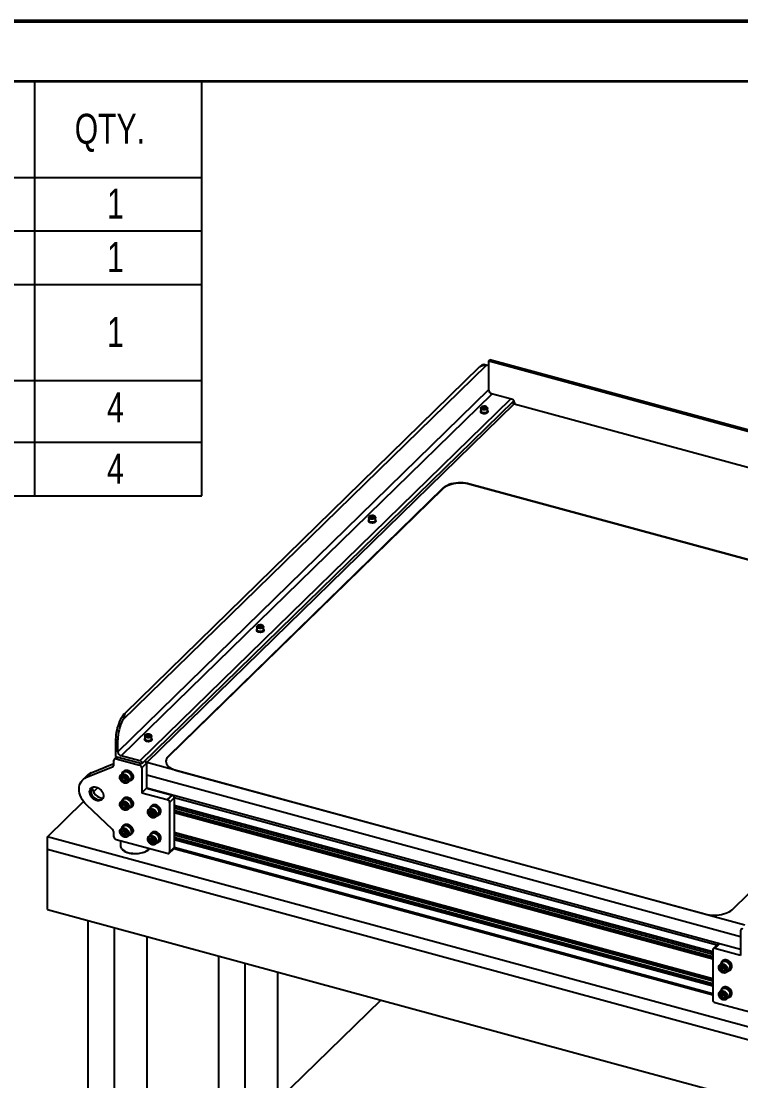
# Model space of a CAD drawing. Header units: millimetres. Extents: x 0 to 279, y 0 to 216.
# Drawn here: x 114.6 to 190.8, y 103.7 to 215.9 of the extents above; entities that cross this region are included whole.
import ezdxf

# ---------------------------------------------------------------- set-up
doc = ezdxf.new("R2010")
doc.units = ezdxf.units.MM
doc.layers.add('PAGE_BORDER', color=7, linetype='Continuous')
doc.styles.add('SLDTEXTSTYLE0', font='TXT', dxfattribs={"width": 0.75})

# ---------------------------------------------------------------- blocks, each defined once
blk = doc.blocks.new('SW_TABLEANNOTATION_0')
at = {"layer": 'PAGE_BORDER', "color": 0}
for p, q in [((0, 0), (0, -43.89)), ((127.42, 0), (0, 0)), ((18.68, 0), (18.68, -10.19)), ((66.68, 0), (66.68, -10.19)), ((109.71, 0), (109.71, -10.19)), ((127.42, -43.89), (127.42, 0)), ((0, -10.19), (127.42, -10.19)), ((18.68, -10.19), (18.68, -43.89)), ((66.68, -10.19), (66.68, -43.89)), ((109.71, -10.19), (109.71, -43.89)), ((0, -15.85), (127.42, -15.85)), ((0, -21.52), (127.42, -21.52)), ((0, -31.7), (127.42, -31.7)), ((0, -38.23), (127.42, -38.23)), ((0, -43.89), (127.42, -43.89))]:
    blk.add_line(p, q, dxfattribs=at)
at = {"layer": 'PAGE_BORDER', "color": 0, "attachment_point": 1, "style": 'SLDTEXTSTYLE0'}
for s, insert, char_height in [('ITEM', (4.88, -1.4), 3.175), ('PART NUMBER', (28.55, -3.45), 3.175), ('DESCRIPTION', (74.91, -3.45), 3.175), ('QTY.', (113.98, -3.45), 3.175), ('NO.', (5.35, -5.63), 3.175), ('Workbench', (19.18, -11.38), 3.175), ('1', (8.17, -11.38), 3.17), ('Wood', (81.95, -11.44), 3.175), ('1', (117.4, -11.38), 3.17), ('2', (8.17, -17.04), 3.17), ('LienCNC_Base', (19.18, -17.04), 3.175), ('CNC Base Frame', (70.69, -17.1), 3.175), ('1', (117.4, -17.04), 3.17), ('Electrical CNC', (73.28, -22.91), 3.175), ('3', (8.17, -24.97), 3.17), ('CNC Control Panel', (19.18, -24.97), 3.175), ('1', (117.4, -24.97), 3.17), ('Controls', (79.82, -27.15), 3.175), ('4', (8.17, -32.93), 3.17), ('92351A544', (19.18, -32.93), 3.175), ('1/4" x 1-1/4"L Lag', (70.87, -32.99), 3.175), ('4', (117.4, -32.93), 3.17), ('5', (8.17, -39.42), 3.17), ('92141A029', (19.18, -39.42), 3.175), ('1/4" Flat Washer', (71.88, -39.48), 3.175), ('4', (117.4, -39.42), 3.17)]:
    blk.add_mtext(s, dxfattribs=dict(at, insert=insert, char_height=char_height))

msp = doc.modelspace()

# ---------------------------------------------------------------- linework, layer by layer
at = {"color": 7, "linetype": 'Continuous', "lineweight": 50}
msp.add_line((0, 215.9), (279.4, 215.9), dxfattribs=at)
at = {"color": 7, "linetype": 'Continuous', "lineweight": 25}
for p, q in [((125.32, 141.91), (163.82, 179.48)), ((163.89, 179.46), (163.66, 179.53)), ((164.08, 179.95), (164.2, 180.07)), ((164.08, 179.95), (198.42, 170.62)), ((164.08, 176.84), (164.08, 179.95)), ((164.2, 180.07), (198.54, 170.74)), ((125.57, 142.66), (163.1, 179.3)), ((125.57, 142.66), (163.1, 179.3)), ((163.1, 179.3), (163.1, 179.3)), ((166.49, 175.89), (164.37, 176.47)), ((127.39, 137.31), (166.73, 175.71)), ((127.87, 137.43), (166.77, 175.39)), ((163.34, 175.07), (163.31, 175.05)), ((163.44, 174.9), (163.44, 175.03)), ((163.63, 174.87), (163.63, 175.07)), ((163.87, 175.05), (163.84, 175.07)), ((166.77, 175.39), (229.93, 158.22)), ((166.79, 175.53), (166.79, 175.38)), ((163.22, 174.61), (163.22, 174.53)), ((163.24, 174.94), (163.24, 174.64)), ((163.31, 174.53), (163.34, 174.51)), ((163.84, 174.51), (163.87, 174.53)), ((163.94, 174.64), (163.94, 174.94)), ((163.97, 174.53), (163.97, 174.61)), ((159.22, 166.45), (130.14, 138.07)), ((159.22, 166.41), (130.14, 138.03)), ((159.22, 166.41), (159.22, 166.45)), ((218.02, 151.7), (162.07, 166.9)), ((162.07, 166.87), (162.07, 166.9)), ((218.02, 151.66), (162.07, 166.87)), ((151.36, 163.04), (151.36, 162.96)), ((151.38, 163.37), (151.38, 163.07)), ((151.48, 163.5), (151.45, 163.48)), ((151.45, 162.96), (151.48, 162.94)), ((151.59, 163.33), (151.59, 163.46)), ((151.77, 163.3), (151.77, 163.5)), ((152.02, 163.48), (151.99, 163.5)), ((151.99, 162.94), (152.02, 162.96)), ((152.09, 163.07), (152.09, 163.37)), ((152.11, 162.96), (152.11, 163.04)), ((139.51, 151.47), (139.51, 151.39)), ((139.53, 151.8), (139.53, 151.5)), ((139.63, 151.93), (139.6, 151.91)), ((139.74, 151.76), (139.74, 151.89)), ((139.92, 151.73), (139.92, 151.93)), ((140.17, 151.91), (140.14, 151.93)), ((140.24, 151.5), (140.24, 151.8)), ((140.26, 151.39), (140.26, 151.47)), ((139.6, 151.39), (139.63, 151.37)), ((140.14, 151.37), (140.17, 151.39)), ((189.82, 121.84), (218.9, 150.23)), ((125.57, 142.66), (125.57, 142.66)), ((127.67, 140.23), (127.67, 139.93)), ((127.77, 140.36), (127.74, 140.34)), ((127.88, 140.19), (127.88, 140.32)), ((128.06, 140.16), (128.06, 140.36)), ((128.31, 140.34), (128.28, 140.36)), ((128.38, 139.93), (128.38, 140.23)), ((124.58, 139.88), (124.58, 138.07)), ((124.58, 139.88), (124.81, 139.82)), ((124.81, 138.57), (124.81, 139.82)), ((127.65, 139.9), (127.65, 139.82)), ((127.74, 139.82), (127.77, 139.8)), ((128.28, 139.8), (128.31, 139.82)), ((128.4, 139.82), (128.4, 139.9)), ((124.7, 138.04), (124.45, 137.79)), ((124.58, 138.07), (127.39, 137.31)), ((127.15, 137.6), (125.16, 138.14)), ((130.14, 138.03), (130.14, 138.07)), ((121.49, 135.86), (124.24, 136.98)), ((121.99, 136.34), (123.53, 136.97)), ((124.4, 137.28), (123.45, 136.89)), ((123.53, 136.97), (123.45, 136.89)), ((123.53, 136.97), (123.53, 136.92)), ((124.4, 137.23), (124.4, 137.66)), ((124.63, 137.83), (127.1, 137.15)), ((127.34, 136.86), (127.84, 137.34)), ((127.34, 136.86), (127.34, 134.23)), ((127.39, 137.31), (127.39, 137.31)), ((127.84, 137.35), (127.84, 136.55)), ((127.84, 137.34), (127.84, 134.71)), ((127.87, 136.07), (127.87, 137.43)), ((191.18, 120.22), (127.87, 137.43)), ((121.59, 136.08), (121.09, 135.6)), ((121.49, 135.86), (121.99, 136.34)), ((125.4, 136.36), (125.14, 136.1)), ((125.42, 135.85), (125.25, 135.68)), ((125.43, 136.51), (125.36, 136.44)), ((125.44, 135.93), (125.42, 135.85)), ((125.42, 135.85), (125.61, 135.63)), ((127.84, 136.51), (127.87, 136.54)), ((127.87, 136.21), (127.84, 136.18)), ((127.84, 135.74), (127.84, 134.71)), ((190.73, 118.98), (127.87, 136.07)), ((127.87, 134.7), (127.87, 136.07)), ((131.02, 136.59), (186.96, 121.39)), ((122.23, 134.31), (122.7, 134.77)), ((125.61, 135.63), (125.44, 135.46)), ((125.61, 135.63), (125.73, 135.64)), ((125.89, 135.33), (126.15, 135.58)), ((126.24, 135.55), (126.31, 135.61)), ((127.34, 134.23), (127.84, 134.71)), ((127.84, 134.71), (130.55, 133.98)), ((190.73, 117.62), (127.87, 134.7)), ((125.4, 133.5), (125.14, 133.24)), ((125.43, 133.65), (125.36, 133.58)), ((127.34, 134.23), (130.05, 133.5)), ((130.55, 133.98), (130.05, 133.5)), ((130.29, 133.2), (130.79, 133.68)), ((130.79, 133.68), (130.79, 128.43)), ((117.38, 129.57), (121.18, 133.28)), ((124.24, 130.32), (121.49, 132.93)), ((125.42, 132.99), (125.25, 132.82)), ((125.44, 133.07), (125.42, 132.99)), ((125.42, 132.99), (125.61, 132.78)), ((125.61, 132.78), (125.44, 132.6)), ((125.61, 132.78), (125.73, 132.78)), ((125.89, 132.47), (126.15, 132.72)), ((126.24, 132.69), (126.31, 132.76)), ((128.34, 132.7), (128.08, 132.44)), ((128.38, 132.85), (128.31, 132.78)), ((130.29, 133.2), (130.29, 127.95)), ((130.79, 132.83), (187.78, 117.34)), ((128.44, 132.07), (128.26, 131.9)), ((128.37, 132.29), (128.44, 132.07)), ((128.44, 132.07), (128.69, 131.95)), ((128.69, 131.95), (128.51, 131.77)), ((128.84, 131.67), (129.1, 131.92)), ((129.18, 131.89), (129.25, 131.96)), ((187.78, 116.86), (130.79, 132.35)), ((125.4, 130.64), (125.14, 130.39)), ((125.42, 130.15), (125.24, 129.98)), ((125.43, 130.79), (125.36, 130.73)), ((125.44, 130.21), (125.42, 130.15)), ((125.42, 130.15), (125.6, 129.93)), ((207.23, 105.15), (117.38, 129.57)), ((117.38, 128.21), (117.38, 129.57)), ((124.4, 129.55), (124.4, 129.98)), ((130.05, 127.78), (124.63, 129.25)), ((125.09, 129.13), (125.09, 128.61)), ((125.6, 129.93), (125.42, 129.75)), ((125.6, 129.93), (125.73, 129.92)), ((125.89, 129.61), (126.15, 129.87)), ((126.24, 129.83), (126.31, 129.9)), ((128.34, 129.84), (128.08, 129.59)), ((128.44, 129.21), (128.26, 129.04)), ((128.38, 129.99), (128.31, 129.92)), ((128.37, 129.43), (128.44, 129.21)), ((128.44, 129.21), (128.69, 129.09)), ((128.69, 129.09), (128.51, 128.92)), ((128.84, 128.81), (129.1, 129.07)), ((129.18, 129.03), (129.25, 129.1)), ((130.79, 129.97), (187.78, 114.48)), ((187.78, 114), (130.79, 129.49)), ((207.23, 103.79), (117.38, 128.21)), ((117.38, 121.86), (117.38, 128.21)), ((128.13, 128.29), (128.14, 128.3)), ((130.24, 127.82), (130.74, 128.3)), ((130.79, 128.43), (130.29, 127.95)), ((130.75, 128.32), (187.78, 112.82)), ((117.38, 121.86), (207.23, 97.44)), ((121.67, 70.84), (121.67, 120.7)), ((124.47, 70.07), (124.47, 119.93)), ((127.93, 79.8), (127.93, 118.99)), ((190.73, 119.63), (190.73, 117.01)), ((188.32, 118.19), (187.83, 117.7)), ((188.51, 118.22), (188.02, 117.74)), ((190.73, 117.62), (188.51, 118.22)), ((135.5, 87.18), (135.5, 116.94)), ((187.78, 117.58), (187.78, 112.33)), ((190.73, 117.01), (188.02, 117.74)), ((138.3, 89.92), (138.3, 116.17)), ((188.78, 116.27), (188.52, 116.02)), ((188.87, 115.64), (188.7, 115.47)), ((188.82, 116.43), (188.75, 116.36)), ((188.81, 115.86), (188.87, 115.64)), ((188.87, 115.64), (189.12, 115.52)), ((141.76, 93.3), (141.76, 115.23)), ((189.12, 115.52), (188.95, 115.35)), ((189.28, 115.24), (189.54, 115.5)), ((189.62, 115.46), (189.69, 115.53)), ((188.78, 113.42), (188.52, 113.16)), ((188.82, 113.57), (188.75, 113.5)), ((141.76, 101.66), (152.64, 112.28)), ((188.87, 112.79), (188.7, 112.61)), ((188.81, 113), (188.87, 112.79)), ((188.87, 112.79), (189.12, 112.66)), ((189.12, 112.66), (188.95, 112.49)), ((189.28, 112.39), (189.54, 112.64)), ((189.62, 112.61), (189.69, 112.67)), ((188.02, 112.03), (193.44, 110.56))]:
    msp.add_line(p, q, dxfattribs=at)
at = {"color": 8, "linetype": 'Continuous', "lineweight": 25}
for p, q in [((124.81, 138.57), (164.08, 176.9)), ((125.16, 138.14), (164.43, 176.46)), ((127.15, 137.6), (166.41, 175.92)), ((127.39, 137.31), (166.73, 175.71)), ((124.63, 137.83), (124.82, 138)), ((124.37, 137.11), (124.24, 136.98)), ((127.29, 137.33), (127.1, 137.15)), ((127.87, 137.38), (127.84, 137.35)), ((127.87, 136.58), (127.84, 136.55)), ((127.87, 136.14), (127.84, 136.11)), ((127.87, 136.03), (127.84, 136)), ((127.87, 135.78), (127.84, 135.74)), ((188.21, 118.08), (130.79, 133.69)), ((187.78, 117.4), (130.79, 132.89)), ((187.78, 117.11), (130.79, 132.6)), ((187.78, 116.84), (130.79, 132.33)), ((187.78, 116.78), (130.79, 132.27)), ((187.78, 116.59), (130.79, 132.08)), ((187.78, 114.54), (130.79, 130.03)), ((187.78, 114.26), (130.79, 129.75)), ((187.78, 113.98), (130.79, 129.47)), ((187.78, 113.92), (130.79, 129.41)), ((187.78, 113.74), (130.79, 129.23)), ((128.08, 128.23), (128.08, 128.32)), ((128.08, 128.23), (128.13, 128.29)), ((187.78, 112.94), (130.79, 128.43))]:
    msp.add_line(p, q, dxfattribs=at)
at = {"color": 7, "linetype": 'Continuous', "lineweight": 25, "flags": 128}
for points in [[(163.66, 179.53), (163.56, 179.54), (163.45, 179.52), (163.34, 179.48), (163.22, 179.4), (163.1, 179.3)], [(163.87, 175.05), (163.92, 175.01), (163.94, 174.96), (163.94, 174.9), (163.9, 174.85), (163.84, 174.81), (163.75, 174.78), (163.65, 174.76), (163.55, 174.76), (163.45, 174.77), (163.36, 174.8), (163.29, 174.84), (163.25, 174.89), (163.24, 174.95), (163.26, 175), (163.31, 175.05), (163.31, 175.05)], [(163.49, 175.12), (163.4, 175.1), (163.33, 175.06), (163.29, 175.02), (163.27, 174.97), (163.29, 174.92), (163.34, 174.87), (163.41, 174.83), (163.5, 174.81), (163.6, 174.81), (163.69, 174.81), (163.78, 174.84), (163.85, 174.87), (163.89, 174.92), (163.91, 174.97), (163.89, 175.02), (163.84, 175.07), (163.77, 175.1), (163.68, 175.13), (163.58, 175.13), (163.49, 175.12)], [(163.44, 175.03), (163.43, 175.02), (163.42, 175.01), (163.41, 175), (163.4, 174.99), (163.4, 174.98), (163.4, 174.96), (163.4, 174.95), (163.41, 174.94)], [(163.74, 174.9), (163.75, 174.91), (163.76, 174.93), (163.77, 174.94), (163.78, 174.95), (163.78, 174.96), (163.78, 174.98), (163.78, 174.99), (163.77, 175)], [(163.71, 174.43), (163.61, 174.42), (163.5, 174.42), (163.4, 174.45), (163.32, 174.48), (163.26, 174.52), (163.22, 174.58), (163.22, 174.63), (163.24, 174.68)], [(163.71, 174.35), (163.61, 174.34), (163.5, 174.35), (163.4, 174.37), (163.32, 174.4), (163.26, 174.45), (163.22, 174.5), (163.22, 174.53)], [(163.24, 174.64), (163.25, 174.6), (163.29, 174.55), (163.36, 174.5), (163.45, 174.48), (163.55, 174.46), (163.65, 174.46), (163.75, 174.48), (163.84, 174.51), (163.9, 174.56), (163.94, 174.61), (163.94, 174.64)], [(163.94, 174.68), (163.96, 174.65), (163.96, 174.59), (163.94, 174.54), (163.88, 174.49), (163.81, 174.45), (163.71, 174.43)], [(163.97, 174.53), (163.96, 174.51), (163.94, 174.46), (163.88, 174.41), (163.81, 174.38), (163.71, 174.35)], [(162.07, 166.9), (161.84, 166.96), (161.6, 167), (161.35, 167.02), (161.09, 167.03), (160.84, 167.02), (160.59, 167), (160.34, 166.96), (160.11, 166.91), (159.89, 166.84), (159.69, 166.76), (159.51, 166.66), (159.35, 166.56), (159.22, 166.45)], [(162.07, 166.87), (161.84, 166.92), (161.6, 166.96), (161.35, 166.98), (161.09, 166.99), (160.84, 166.99), (160.59, 166.96), (160.34, 166.92), (160.11, 166.87), (159.89, 166.8), (159.69, 166.72), (159.51, 166.63), (159.35, 166.52), (159.22, 166.41)], [(151.86, 162.86), (151.75, 162.85), (151.65, 162.85), (151.55, 162.88), (151.46, 162.91), (151.4, 162.95), (151.37, 163.01), (151.36, 163.06), (151.38, 163.11)], [(151.86, 162.78), (151.75, 162.77), (151.65, 162.78), (151.55, 162.8), (151.46, 162.83), (151.4, 162.88), (151.37, 162.93), (151.36, 162.96)], [(152.02, 163.48), (152.06, 163.44), (152.09, 163.39), (152.08, 163.33), (152.05, 163.28), (151.98, 163.24), (151.9, 163.21), (151.8, 163.19), (151.69, 163.19), (151.59, 163.2), (151.5, 163.23), (151.43, 163.27), (151.39, 163.32), (151.38, 163.38), (151.4, 163.43), (151.45, 163.48), (151.45, 163.48)], [(151.38, 163.07), (151.39, 163.03), (151.43, 162.98), (151.5, 162.93), (151.59, 162.91), (151.69, 162.89), (151.8, 162.89), (151.9, 162.91), (151.98, 162.94), (152.05, 162.99), (152.08, 163.04), (152.09, 163.07)], [(151.63, 163.55), (151.54, 163.53), (151.48, 163.49), (151.43, 163.45), (151.42, 163.4), (151.43, 163.35), (151.48, 163.3), (151.55, 163.26), (151.64, 163.24), (151.74, 163.24), (151.84, 163.24), (151.93, 163.27), (152, 163.31), (152.04, 163.35), (152.05, 163.4), (152.04, 163.45), (151.99, 163.5), (151.92, 163.53), (151.83, 163.56), (151.73, 163.56), (151.63, 163.55)], [(151.59, 163.46), (151.58, 163.45), (151.56, 163.44), (151.55, 163.43), (151.55, 163.42), (151.54, 163.41), (151.54, 163.39), (151.55, 163.38), (151.55, 163.37)], [(152.09, 163.11), (152.1, 163.08), (152.11, 163.02), (152.08, 162.97), (152.03, 162.92), (151.95, 162.88), (151.86, 162.86)], [(152.11, 162.96), (152.11, 162.94), (152.08, 162.89), (152.03, 162.84), (151.95, 162.81), (151.86, 162.78)], [(151.88, 163.33), (151.9, 163.34), (151.91, 163.36), (151.92, 163.37), (151.92, 163.38), (151.93, 163.39), (151.93, 163.41), (151.92, 163.42), (151.92, 163.43)], [(140, 151.29), (139.9, 151.28), (139.79, 151.28), (139.69, 151.31), (139.61, 151.34), (139.55, 151.38), (139.51, 151.44), (139.51, 151.49), (139.53, 151.54)], [(140.17, 151.91), (140.21, 151.87), (140.23, 151.82), (140.23, 151.76), (140.19, 151.71), (140.13, 151.67), (140.05, 151.64), (139.95, 151.62), (139.84, 151.62), (139.74, 151.63), (139.65, 151.66), (139.58, 151.7), (139.54, 151.75), (139.53, 151.81), (139.55, 151.86), (139.6, 151.91), (139.6, 151.91)], [(139.53, 151.5), (139.54, 151.46), (139.58, 151.41), (139.65, 151.37), (139.74, 151.34), (139.84, 151.32), (139.95, 151.32), (140.05, 151.34), (140.13, 151.37), (140.19, 151.42), (140.23, 151.47), (140.24, 151.5)], [(139.78, 151.98), (139.69, 151.96), (139.62, 151.92), (139.58, 151.88), (139.56, 151.83), (139.58, 151.78), (139.63, 151.73), (139.7, 151.69), (139.79, 151.67), (139.89, 151.67), (139.99, 151.67), (140.07, 151.7), (140.14, 151.74), (140.19, 151.78), (140.2, 151.83), (140.18, 151.88), (140.14, 151.93), (140.06, 151.96), (139.98, 151.99), (139.88, 151.99), (139.78, 151.98)], [(139.74, 151.89), (139.72, 151.88), (139.71, 151.87), (139.7, 151.86), (139.69, 151.85), (139.69, 151.84), (139.69, 151.82), (139.69, 151.81), (139.7, 151.8)], [(140.24, 151.54), (140.25, 151.51), (140.26, 151.45), (140.23, 151.4), (140.18, 151.35), (140.1, 151.31), (140, 151.29)], [(140.03, 151.76), (140.04, 151.77), (140.05, 151.79), (140.06, 151.8), (140.07, 151.81), (140.07, 151.82), (140.07, 151.84), (140.07, 151.85), (140.06, 151.86)], [(140, 151.21), (139.9, 151.2), (139.79, 151.21), (139.69, 151.23), (139.61, 151.26), (139.55, 151.31), (139.51, 151.36), (139.51, 151.39)], [(140.26, 151.39), (140.26, 151.37), (140.23, 151.32), (140.18, 151.27), (140.1, 151.24), (140, 151.21)], [(125.57, 142.66), (125.45, 142.53), (125.33, 142.38), (125.22, 142.2), (125.11, 142.01), (125, 141.79), (124.91, 141.57), (124.83, 141.33), (124.75, 141.08), (124.69, 140.84), (124.64, 140.59), (124.61, 140.35), (124.59, 140.11), (124.58, 139.88)], [(128.31, 140.34), (128.35, 140.3), (128.38, 140.25), (128.38, 140.19), (128.34, 140.14), (128.28, 140.1), (128.19, 140.07), (128.09, 140.05), (127.99, 140.05), (127.88, 140.06), (127.8, 140.09), (127.73, 140.13), (127.69, 140.18), (127.67, 140.24), (127.69, 140.29), (127.74, 140.34), (127.74, 140.34)], [(127.92, 140.41), (127.84, 140.39), (127.77, 140.35), (127.72, 140.31), (127.71, 140.26), (127.73, 140.21), (127.77, 140.16), (127.84, 140.13), (127.93, 140.1), (128.03, 140.1), (128.13, 140.1), (128.22, 140.13), (128.29, 140.17), (128.33, 140.21), (128.35, 140.26), (128.33, 140.31), (128.28, 140.36), (128.21, 140.39), (128.12, 140.42), (128.02, 140.42), (127.92, 140.41)], [(127.88, 140.32), (127.87, 140.31), (127.85, 140.3), (127.85, 140.29), (127.84, 140.28), (127.84, 140.27), (127.84, 140.25), (127.84, 140.24), (127.85, 140.23)], [(128.17, 140.19), (128.19, 140.2), (128.2, 140.22), (128.21, 140.23), (128.22, 140.24), (128.22, 140.25), (128.22, 140.27), (128.22, 140.28), (128.21, 140.29)], [(128.15, 139.72), (128.04, 139.71), (127.94, 139.71), (127.84, 139.74), (127.76, 139.77), (127.69, 139.81), (127.66, 139.87), (127.65, 139.92), (127.67, 139.97)], [(128.15, 139.64), (128.04, 139.63), (127.94, 139.64), (127.84, 139.66), (127.76, 139.69), (127.69, 139.74), (127.66, 139.79), (127.65, 139.82)], [(127.67, 139.93), (127.69, 139.89), (127.73, 139.84), (127.8, 139.8), (127.88, 139.77), (127.99, 139.75), (128.09, 139.75), (128.19, 139.77), (128.28, 139.8), (128.34, 139.85), (128.38, 139.9), (128.38, 139.93)], [(128.38, 139.97), (128.4, 139.94), (128.4, 139.88), (128.38, 139.83), (128.32, 139.78), (128.24, 139.74), (128.15, 139.72)], [(128.4, 139.82), (128.4, 139.8), (128.38, 139.75), (128.32, 139.7), (128.24, 139.67), (128.15, 139.64)], [(130.14, 138.07), (130.03, 137.95), (129.96, 137.82), (129.91, 137.69), (129.89, 137.56), (129.91, 137.43), (129.95, 137.3), (130.03, 137.17), (130.13, 137.05), (130.26, 136.94), (130.42, 136.84), (130.6, 136.74), (130.8, 136.66), (131.02, 136.59)], [(121.49, 132.93), (121.32, 133.11), (121.16, 133.3), (121.03, 133.51), (120.92, 133.72), (120.82, 133.95), (120.76, 134.17), (120.72, 134.39), (120.71, 134.61), (120.72, 134.82), (120.76, 135.02), (120.82, 135.21), (120.92, 135.38), (121.03, 135.53), (121.16, 135.66), (121.32, 135.77), (121.49, 135.86)], [(125.98, 135.5), (125.95, 135.4), (125.89, 135.33), (125.81, 135.27), (125.72, 135.24), (125.61, 135.23), (125.5, 135.25), (125.39, 135.3), (125.29, 135.37), (125.2, 135.45), (125.12, 135.55), (125.07, 135.66), (125.04, 135.77), (125.04, 135.88), (125.06, 135.98), (125.1, 136.07), (125.17, 136.13), (125.26, 136.18), (125.36, 136.2), (125.47, 136.19), (125.58, 136.16), (125.69, 136.1), (125.79, 136.02), (125.87, 135.93), (125.93, 135.82), (125.98, 135.71), (125.99, 135.6), (125.98, 135.5)], [(125.91, 135.49), (125.92, 135.59), (125.9, 135.7), (125.85, 135.81), (125.79, 135.91), (125.7, 136), (125.6, 136.06), (125.49, 136.11), (125.39, 136.12), (125.28, 136.11), (125.2, 136.08), (125.13, 136.02), (125.08, 135.93), (125.06, 135.84), (125.06, 135.73), (125.1, 135.62), (125.15, 135.52), (125.23, 135.42), (125.33, 135.35), (125.43, 135.29), (125.54, 135.26), (125.64, 135.26), (125.74, 135.28), (125.82, 135.33), (125.88, 135.4), (125.91, 135.49)], [(125.25, 136.22), (125.26, 136.25), (125.29, 136.35), (125.35, 136.43), (125.43, 136.49), (125.53, 136.53), (125.64, 136.55), (125.76, 136.54), (125.88, 136.5), (125.99, 136.44), (126.1, 136.36), (126.19, 136.26), (126.27, 136.15), (126.32, 136.03), (126.35, 135.91), (126.35, 135.8), (126.33, 135.69), (126.28, 135.6), (126.21, 135.52), (126.12, 135.47), (126.01, 135.44), (126.01, 135.44)], [(126.24, 135.75), (126.25, 135.85), (126.24, 135.97), (126.19, 136.08), (126.13, 136.18), (126.05, 136.28), (125.95, 136.35), (125.84, 136.41), (125.73, 136.44), (125.62, 136.45), (125.52, 136.43), (125.43, 136.39), (125.4, 136.36)], [(125.43, 136.51), (125.5, 136.56), (125.6, 136.6), (125.71, 136.62), (125.83, 136.61), (125.95, 136.57), (126.06, 136.51), (126.17, 136.43), (126.26, 136.33), (126.34, 136.22), (126.39, 136.1), (126.42, 135.98), (126.42, 135.86), (126.4, 135.76), (126.35, 135.66), (126.31, 135.61)], [(126.15, 135.58), (126.21, 135.66), (126.24, 135.75)], [(121.82, 134.31), (121.83, 134.44), (121.87, 134.56), (121.93, 134.66), (122.02, 134.74), (122.13, 134.8), (122.25, 134.84), (122.38, 134.85), (122.52, 134.83), (122.66, 134.78), (122.79, 134.72), (122.92, 134.62), (123.04, 134.51), (123.13, 134.39), (123.21, 134.26), (123.26, 134.11), (123.29, 133.97), (123.29, 133.84), (123.26, 133.71), (123.21, 133.6), (123.13, 133.51), (123.04, 133.43), (122.92, 133.39), (122.79, 133.37), (122.66, 133.37), (122.52, 133.4), (122.38, 133.46), (122.25, 133.54), (122.13, 133.64), (122.02, 133.76), (121.93, 133.89), (121.87, 134.03), (121.83, 134.17), (121.82, 134.31)], [(121.94, 134.43), (121.95, 134.29), (121.99, 134.15), (122.06, 134.01), (122.14, 133.88), (122.25, 133.76), (122.37, 133.66), (122.5, 133.58), (122.64, 133.52), (122.78, 133.49), (122.92, 133.49), (123.05, 133.51), (123.16, 133.56), (123.19, 133.58)], [(125.25, 133.36), (125.26, 133.39), (125.3, 133.49), (125.36, 133.58), (125.44, 133.64), (125.54, 133.68), (125.65, 133.69), (125.76, 133.68), (125.88, 133.64), (126, 133.58), (126.11, 133.5), (126.2, 133.4), (126.27, 133.29), (126.32, 133.17), (126.35, 133.05), (126.35, 132.93), (126.32, 132.83), (126.28, 132.73), (126.2, 132.66), (126.11, 132.61), (126.01, 132.58)], [(126.24, 132.89), (126.25, 132.99), (126.24, 133.1), (126.2, 133.21), (126.13, 133.32), (126.05, 133.42), (125.95, 133.49), (125.85, 133.55), (125.73, 133.58), (125.63, 133.59), (125.52, 133.58), (125.44, 133.53), (125.4, 133.5)], [(125.43, 133.65), (125.51, 133.71), (125.61, 133.75), (125.72, 133.76), (125.83, 133.75), (125.95, 133.71), (126.07, 133.65), (126.18, 133.57), (126.27, 133.47), (126.34, 133.36), (126.39, 133.24), (126.42, 133.12), (126.42, 133), (126.39, 132.89), (126.35, 132.8), (126.31, 132.76)], [(125.98, 132.63), (125.95, 132.54), (125.89, 132.47), (125.81, 132.41), (125.71, 132.38), (125.61, 132.38), (125.5, 132.4), (125.39, 132.44), (125.28, 132.51), (125.19, 132.6), (125.12, 132.7), (125.07, 132.81), (125.04, 132.92), (125.04, 133.03), (125.06, 133.13), (125.11, 133.21), (125.18, 133.28), (125.26, 133.32), (125.36, 133.34), (125.47, 133.33), (125.59, 133.3), (125.69, 133.24), (125.79, 133.16), (125.87, 133.07), (125.94, 132.96), (125.98, 132.85), (125.99, 132.74), (125.98, 132.63)], [(125.91, 132.63), (125.92, 132.73), (125.9, 132.84), (125.86, 132.95), (125.79, 133.05), (125.7, 133.14), (125.6, 133.2), (125.5, 133.25), (125.39, 133.27), (125.29, 133.26), (125.2, 133.22), (125.13, 133.16), (125.08, 133.08), (125.06, 132.98), (125.06, 132.88), (125.09, 132.77), (125.15, 132.66), (125.23, 132.57), (125.32, 132.49), (125.43, 132.44), (125.53, 132.4), (125.64, 132.4), (125.73, 132.42), (125.81, 132.47), (125.87, 132.54), (125.91, 132.63)], [(126.15, 132.72), (126.21, 132.8), (126.24, 132.89)], [(128, 132.04), (127.98, 132.15), (127.99, 132.26), (128.02, 132.36), (128.07, 132.44), (128.15, 132.49), (128.24, 132.53), (128.35, 132.54), (128.46, 132.52), (128.57, 132.48), (128.67, 132.41), (128.77, 132.33), (128.84, 132.23), (128.9, 132.12), (128.93, 132.01), (128.94, 131.9), (128.92, 131.8), (128.88, 131.71), (128.81, 131.64), (128.73, 131.6), (128.63, 131.58), (128.52, 131.58), (128.41, 131.61), (128.3, 131.66), (128.2, 131.74), (128.12, 131.83), (128.05, 131.93), (128, 132.04)], [(128.02, 132.02), (128.07, 131.91), (128.14, 131.81), (128.22, 131.73), (128.32, 131.66), (128.43, 131.62), (128.54, 131.6), (128.64, 131.61), (128.73, 131.64), (128.8, 131.7), (128.84, 131.79), (128.87, 131.88), (128.86, 131.99), (128.83, 132.1), (128.77, 132.2), (128.69, 132.3), (128.6, 132.37), (128.5, 132.43), (128.39, 132.46), (128.28, 132.46), (128.19, 132.44), (128.11, 132.39), (128.05, 132.32), (128.01, 132.23), (128.01, 132.13), (128.02, 132.02)], [(129.3, 132.18), (129.29, 132.3), (129.25, 132.42), (129.19, 132.54), (129.11, 132.65), (129.01, 132.74), (128.9, 132.81), (128.78, 132.86), (128.66, 132.89), (128.54, 132.89), (128.44, 132.86), (128.35, 132.81), (128.27, 132.74), (128.22, 132.65), (128.2, 132.56)], [(129.1, 131.92), (129.14, 131.97), (129.18, 132.06), (129.2, 132.16), (129.19, 132.27), (129.16, 132.38), (129.1, 132.49), (129.03, 132.59), (128.93, 132.67), (128.83, 132.73), (128.72, 132.78), (128.61, 132.79), (128.5, 132.78), (128.41, 132.75), (128.34, 132.7)], [(129.37, 132.25), (129.36, 132.37), (129.32, 132.49), (129.26, 132.61), (129.18, 132.71), (129.08, 132.81), (128.97, 132.88), (128.85, 132.93), (128.73, 132.96), (128.61, 132.96), (128.51, 132.93), (128.42, 132.88), (128.38, 132.85)], [(125.98, 129.75), (125.93, 129.66), (125.87, 129.59), (125.79, 129.54), (125.69, 129.52), (125.58, 129.52), (125.47, 129.55), (125.36, 129.6), (125.26, 129.67), (125.17, 129.76), (125.11, 129.87), (125.06, 129.98), (125.04, 130.09), (125.04, 130.2), (125.07, 130.29), (125.12, 130.37), (125.2, 130.43), (125.29, 130.47), (125.39, 130.48), (125.5, 130.47), (125.61, 130.43), (125.72, 130.37), (125.81, 130.28), (125.89, 130.19), (125.95, 130.08), (125.98, 129.97), (125.99, 129.86), (125.98, 129.75)], [(125.9, 129.75), (125.92, 129.85), (125.91, 129.96), (125.87, 130.07), (125.81, 130.17), (125.72, 130.26), (125.63, 130.33), (125.52, 130.38), (125.41, 130.41), (125.31, 130.4), (125.22, 130.37), (125.14, 130.32), (125.09, 130.24), (125.06, 130.15), (125.06, 130.04), (125.09, 129.94), (125.14, 129.83), (125.21, 129.73), (125.3, 129.65), (125.4, 129.59), (125.51, 129.55), (125.62, 129.54), (125.72, 129.56), (125.8, 129.6), (125.86, 129.67), (125.9, 129.75)], [(125.25, 130.5), (125.27, 130.56), (125.31, 130.66), (125.38, 130.74), (125.46, 130.79), (125.56, 130.83), (125.68, 130.83), (125.79, 130.82), (125.91, 130.77), (126.03, 130.7), (126.13, 130.62), (126.22, 130.52), (126.29, 130.4), (126.33, 130.28), (126.35, 130.16), (126.35, 130.05), (126.31, 129.94), (126.26, 129.86), (126.18, 129.79), (126.09, 129.74), (126.01, 129.73)], [(126.24, 130.01), (126.25, 130.11), (126.24, 130.22), (126.21, 130.33), (126.15, 130.44), (126.07, 130.54), (125.98, 130.62), (125.87, 130.68), (125.76, 130.72), (125.65, 130.74), (125.55, 130.72), (125.46, 130.69), (125.4, 130.64)], [(125.43, 130.79), (125.45, 130.81), (125.53, 130.86), (125.63, 130.9), (125.75, 130.9), (125.86, 130.88), (125.98, 130.84), (126.1, 130.77), (126.2, 130.69), (126.29, 130.58), (126.36, 130.47), (126.4, 130.35), (126.42, 130.23), (126.42, 130.12), (126.38, 130.01), (126.33, 129.93), (126.31, 129.9)], [(126.15, 129.87), (126.2, 129.92), (126.24, 130.01)], [(128, 129.19), (127.98, 129.3), (127.99, 129.4), (128.02, 129.5), (128.07, 129.58), (128.15, 129.64), (128.24, 129.67), (128.35, 129.68), (128.46, 129.66), (128.57, 129.62), (128.67, 129.56), (128.77, 129.47), (128.84, 129.38), (128.9, 129.27), (128.93, 129.15), (128.94, 129.05), (128.92, 128.94), (128.88, 128.86), (128.81, 128.79), (128.73, 128.74), (128.63, 128.72), (128.52, 128.72), (128.41, 128.75), (128.3, 128.8), (128.2, 128.88), (128.12, 128.97), (128.05, 129.08), (128, 129.19)], [(128.02, 129.16), (128.07, 129.06), (128.14, 128.96), (128.22, 128.87), (128.32, 128.8), (128.43, 128.76), (128.54, 128.74), (128.64, 128.75), (128.73, 128.79), (128.8, 128.85), (128.84, 128.93), (128.87, 129.02), (128.86, 129.13), (128.83, 129.24), (128.77, 129.34), (128.69, 129.44), (128.6, 129.52), (128.5, 129.57), (128.39, 129.6), (128.28, 129.61), (128.19, 129.58), (128.11, 129.53), (128.05, 129.46), (128.01, 129.37), (128.01, 129.27), (128.02, 129.16)], [(129.3, 129.33), (129.29, 129.45), (129.25, 129.57), (129.19, 129.68), (129.11, 129.79), (129.01, 129.88), (128.9, 129.95), (128.78, 130), (128.66, 130.03), (128.54, 130.03), (128.44, 130.01), (128.35, 129.96), (128.27, 129.88), (128.22, 129.79), (128.2, 129.7)], [(129.1, 129.07), (129.14, 129.11), (129.18, 129.2), (129.2, 129.3), (129.19, 129.41), (129.16, 129.52), (129.1, 129.63), (129.03, 129.73), (128.93, 129.81), (128.83, 129.88), (128.72, 129.92), (128.61, 129.93), (128.5, 129.93), (128.41, 129.89), (128.34, 129.84)], [(129.37, 129.4), (129.36, 129.51), (129.32, 129.63), (129.26, 129.75), (129.18, 129.86), (129.08, 129.95), (128.97, 130.02), (128.85, 130.07), (128.73, 130.1), (128.61, 130.1), (128.51, 130.07), (128.42, 130.02), (128.38, 129.99)], [(126.4, 127.81), (126.62, 127.8), (126.85, 127.8), (127.06, 127.82), (127.27, 127.86), (127.47, 127.91), (127.66, 127.97), (127.82, 128.05), (127.96, 128.14), (128.08, 128.23)], [(186.96, 121.39), (187.2, 121.34), (187.44, 121.3), (187.69, 121.27), (187.95, 121.26), (188.2, 121.27), (188.45, 121.29), (188.7, 121.33), (188.93, 121.39), (189.15, 121.46), (189.35, 121.54), (189.53, 121.63), (189.69, 121.73), (189.82, 121.84)], [(189.35, 115.64), (189.37, 115.53), (189.37, 115.43), (189.34, 115.33), (189.28, 115.25), (189.21, 115.19), (189.12, 115.16), (189.01, 115.15), (188.9, 115.17), (188.79, 115.21), (188.69, 115.27), (188.59, 115.36), (188.51, 115.45), (188.46, 115.56), (188.43, 115.67), (188.42, 115.78), (188.44, 115.89), (188.48, 115.97), (188.55, 116.04), (188.63, 116.09), (188.73, 116.11), (188.84, 116.11), (188.95, 116.08), (189.06, 116.02), (189.16, 115.95), (189.24, 115.86), (189.31, 115.75), (189.35, 115.64)], [(189.28, 115.62), (189.24, 115.72), (189.17, 115.82), (189.08, 115.91), (188.99, 115.98), (188.88, 116.02), (188.77, 116.04), (188.67, 116.03), (188.58, 115.99), (188.51, 115.93), (188.46, 115.85), (188.44, 115.76), (188.45, 115.65), (188.48, 115.54), (188.54, 115.44), (188.61, 115.34), (188.71, 115.26), (188.81, 115.21), (188.92, 115.18), (189.02, 115.17), (189.12, 115.2), (189.2, 115.25), (189.26, 115.32), (189.29, 115.41), (189.3, 115.51), (189.28, 115.62)], [(189.74, 115.76), (189.72, 115.88), (189.68, 116), (189.62, 116.11), (189.54, 116.22), (189.44, 116.31), (189.33, 116.39), (189.21, 116.44), (189.09, 116.46), (188.98, 116.46), (188.87, 116.44), (188.78, 116.39), (188.71, 116.31), (188.66, 116.22), (188.64, 116.13)], [(189.62, 115.9), (189.57, 116.01), (189.5, 116.11), (189.42, 116.2), (189.32, 116.28), (189.21, 116.33), (189.1, 116.36), (188.99, 116.37), (188.89, 116.34), (188.81, 116.3), (188.78, 116.27)], [(189.81, 115.83), (189.79, 115.95), (189.75, 116.07), (189.69, 116.18), (189.61, 116.29), (189.51, 116.38), (189.4, 116.45), (189.28, 116.5), (189.16, 116.53), (189.05, 116.53), (188.94, 116.51), (188.85, 116.46), (188.82, 116.43)], [(189.74, 112.9), (189.72, 113.02), (189.68, 113.14), (189.62, 113.26), (189.54, 113.36), (189.44, 113.46), (189.33, 113.53), (189.21, 113.58), (189.09, 113.61), (188.98, 113.61), (188.87, 113.58), (188.78, 113.53), (188.71, 113.46), (188.66, 113.37), (188.64, 113.28)], [(189.62, 113.04), (189.57, 113.15), (189.5, 113.26), (189.42, 113.35), (189.32, 113.42), (189.21, 113.48), (189.1, 113.5), (188.99, 113.51), (188.89, 113.49), (188.81, 113.44), (188.78, 113.42)], [(189.81, 112.97), (189.79, 113.09), (189.75, 113.21), (189.69, 113.33), (189.61, 113.43), (189.51, 113.52), (189.4, 113.6), (189.28, 113.65), (189.16, 113.67), (189.05, 113.67), (188.94, 113.65), (188.85, 113.6), (188.82, 113.57)], [(189.35, 112.79), (189.37, 112.67), (189.37, 112.57), (189.34, 112.47), (189.28, 112.39), (189.21, 112.34), (189.12, 112.3), (189.01, 112.29), (188.9, 112.31), (188.79, 112.35), (188.69, 112.41), (188.59, 112.5), (188.51, 112.6), (188.46, 112.71), (188.43, 112.82), (188.42, 112.93), (188.44, 113.03), (188.48, 113.12), (188.55, 113.18), (188.63, 113.23), (188.73, 113.25), (188.84, 113.25), (188.95, 113.22), (189.06, 113.17), (189.16, 113.09), (189.24, 113), (189.31, 112.9), (189.35, 112.79)], [(189.28, 112.76), (189.24, 112.87), (189.17, 112.97), (189.08, 113.05), (188.99, 113.12), (188.88, 113.16), (188.77, 113.18), (188.67, 113.17), (188.58, 113.14), (188.51, 113.08), (188.46, 112.99), (188.44, 112.9), (188.45, 112.79), (188.48, 112.68), (188.54, 112.58), (188.61, 112.48), (188.71, 112.41), (188.81, 112.35), (188.92, 112.32), (189.02, 112.32), (189.12, 112.34), (189.2, 112.39), (189.26, 112.46), (189.29, 112.55), (189.3, 112.65), (189.28, 112.76)]]:
    msp.add_lwpolyline(points, dxfattribs=at)
at = {"color": 8, "linetype": 'Continuous', "lineweight": 25, "flags": 128}
for points in [[(125.22, 128.29), (125.3, 128.2), (125.43, 128.1), (125.59, 128.02), (125.77, 127.94), (125.97, 127.88), (126.18, 127.84), (126.4, 127.81)], [(126.4, 127.81), (126.4, 127.8), (126.4, 127.79), (126.41, 127.79), (126.41, 127.78), (126.41, 127.78), (126.41, 127.78)]]:
    msp.add_lwpolyline(points, dxfattribs=at)
at = {"color": 7, "linetype": 'Continuous', "lineweight": 25}
for centre, radius, start, end in [((163.8, 179.11), 0.369, 40.7968, 86.9118), ((164.48, 176.86), 0.405, 183.3916, 254.3338), ((163.59, 174.76), 0.312, 82.8138, 117.2422), ((163.62, 174.87), 0.201, 42.517, 89.1687), ((166.38, 175.51), 0.405, 3.3916, 74.3338), ((166.39, 175.27), 0.337, 12.4424, 57.4931), ((166.41, 175.28), 0.323, 11.299, 58.6007), ((163.59, 174.94), 0.495, 239.0533, 300.9467), ((163.56, 175.07), 0.201, 222.517, 269.1687), ((163.59, 175.18), 0.312, 262.8138, 297.2422), ((151.74, 163.37), 0.495, 239.0533, 300.9467), ((151.7, 163.5), 0.201, 222.517, 269.1687), ((151.73, 163.19), 0.312, 82.8138, 117.2422), ((151.74, 163.61), 0.312, 262.8138, 297.2422), ((151.77, 163.3), 0.201, 42.517, 89.1687), ((139.85, 151.93), 0.201, 222.517, 269.1687), ((139.88, 151.62), 0.312, 82.8138, 117.2422), ((139.88, 152.04), 0.312, 262.8138, 297.2422), ((139.92, 151.73), 0.201, 42.517, 89.1687), ((139.88, 151.8), 0.495, 239.0533, 300.9467), ((129.7, 139.73), 4.89, 153.5727, 178.9477), ((127.99, 140.36), 0.201, 222.517, 269.1687), ((128.03, 140.05), 0.312, 82.8138, 117.2422), ((128.06, 140.16), 0.201, 42.517, 89.1687), ((128.03, 140.23), 0.495, 239.0533, 300.9467), ((128.03, 140.47), 0.312, 262.8138, 297.2422), ((125.29, 138.6), 0.483, 183.3916, 254.3338), ((130.62, 137.49), 0.726, 131.3527, 175.7217), ((124.14, 137.21), 0.258, 293.011, 2.6553), ((124.57, 137.66), 0.176, 68.8623, 180.9223), ((127.02, 136.84), 0.329, 3.3916, 74.3338), ((127.07, 137.29), 0.321, 3.3916, 74.3338), ((127.51, 137.32), 0.328, 3.435, 57.8097), ((127.52, 137.33), 0.314, 2.8687, 58.9463), ((122.45, 135.2), 1.23, 111.8969, 134.1969), ((125.44, 135.75), 0.208, 133.3388, 201.8501), ((125.43, 135.72), 0.227, 60.8982, 125.3843), ((125.38, 135.59), 0.367, 18.5091, 64.7353), ((122.5, 134.44), 0.562, 145.5913, 181.2111), ((123.39, 134.92), 1.31, 186.0743, 262.5358), ((125.59, 135.79), 0.367, 198.5091, 244.7353), ((125.55, 135.66), 0.227, 240.8982, 305.3843), ((125.54, 135.63), 0.208, 313.3388, 21.8501), ((129.96, 133.18), 0.329, 3.3916, 74.3338), ((130.46, 133.66), 0.329, 3.3916, 74.3338), ((125.44, 132.9), 0.207, 132.5422, 201.3615), ((125.59, 132.94), 0.367, 198.0733, 244.3244), ((125.43, 132.86), 0.229, 60.4602, 124.626), ((125.55, 132.8), 0.229, 240.4602, 304.626), ((125.38, 132.73), 0.367, 18.0733, 64.3244), ((125.54, 132.77), 0.207, 312.5422, 21.3615), ((128.48, 132.1), 0.298, 169.5978, 223.0506), ((128.36, 132.11), 0.176, 89.2331, 166.1498), ((128.52, 132.1), 0.329, 218.8277, 268.6818), ((128.35, 131.96), 0.329, 38.8277, 88.6818), ((128.51, 131.95), 0.176, 269.2331, 346.1498), ((128.39, 131.96), 0.298, 349.5978, 43.0506), ((128.91, 132.17), 0.389, 276.6127, 2.4198), ((128.97, 132.24), 0.401, 315.2023, 2.0635), ((123.92, 129.96), 0.479, 2.3517, 47.8731), ((125.43, 130.04), 0.2, 128.0479, 198.5429), ((125.43, 129.99), 0.238, 58.062, 120.4453), ((125.38, 129.87), 0.365, 15.5936, 62.0525), ((124.72, 129.57), 0.329, 183.3916, 254.3338), ((125.59, 130.08), 0.365, 195.5936, 242.0525), ((125.55, 129.96), 0.238, 238.062, 300.4453), ((125.55, 129.91), 0.2, 308.0479, 18.5429), ((128.48, 129.24), 0.298, 169.5978, 223.0506), ((128.36, 129.25), 0.176, 89.2331, 166.1498), ((128.52, 129.25), 0.329, 218.8277, 268.6818), ((128.35, 129.1), 0.329, 38.8277, 88.6818), ((128.51, 129.09), 0.176, 269.2331, 346.1498), ((128.39, 129.1), 0.298, 349.5978, 43.0506), ((128.91, 129.31), 0.389, 275.6508, 2.3916), ((128.97, 129.38), 0.401, 315.2023, 2.0635), ((125.6, 128.63), 0.517, 182.1093, 221.8645), ((130.12, 127.95), 0.176, 248.8623, 0.9223), ((130.61, 128.43), 0.175, 315.3545, 1.9113), ((126.4, 127.79), 0.00895, 298.2372, 356.5913), ((190.9, 119.63), 0.176, 68.8623, 180.9223), ((188.45, 118.04), 0.194, 71.5838, 131.3262), ((187.95, 117.58), 0.176, 68.8623, 180.9223), ((188.79, 115.69), 0.176, 89.2331, 166.1498), ((188.92, 115.68), 0.298, 169.5978, 223.0506), ((188.79, 115.53), 0.329, 38.8277, 88.6818), ((188.83, 115.54), 0.298, 349.5978, 43.0506), ((189.35, 115.74), 0.389, 276.6127, 2.4198), ((189.25, 115.76), 0.391, 317.2885, 20.2482), ((189.4, 115.81), 0.401, 315.2023, 2.0635), ((188.95, 115.68), 0.329, 218.8277, 268.6818), ((188.95, 115.53), 0.176, 269.2331, 346.1498), ((188.11, 112.34), 0.329, 183.3916, 254.3338), ((188.79, 112.83), 0.176, 89.2331, 166.1498), ((188.92, 112.82), 0.298, 169.5978, 223.0506), ((188.95, 112.82), 0.329, 218.8277, 268.6818), ((188.79, 112.68), 0.329, 38.8277, 88.6818), ((188.95, 112.67), 0.176, 269.2331, 346.1498), ((188.83, 112.68), 0.298, 349.5978, 43.0506), ((189.35, 112.89), 0.389, 276.6127, 2.4198), ((189.25, 112.91), 0.391, 317.2885, 20.2482), ((189.4, 112.96), 0.401, 315.2023, 2.0635)]:
    msp.add_arc(centre, radius, start, end, dxfattribs=at)
for points, knots in [([(163.82, 179.48), (163.8, 179.48), (163.76, 179.48), (163.68, 179.47), (163.61, 179.46), (163.52, 179.45), (163.43, 179.42), (163.32, 179.39), (163.21, 179.35), (163.13, 179.31), (163.1, 179.3), (163.1, 179.3)], [0, 0, 0, 0, 0.12424, 0.234532, 0.378307, 0.454372, 0.581706, 0.73609, 0.892729, 0.997598, 1, 1, 1, 1]), ([(163.44, 175.03), (163.44, 175.02), (163.44, 175), (163.43, 174.96), (163.42, 174.94), (163.41, 174.94), (163.41, 174.94)], [0, 0, 0, 0, 0.216453, 0.440306, 0.751896, 1, 1, 1, 1]), ([(163.63, 175.07), (163.62, 175.06), (163.59, 175.04), (163.54, 175.02), (163.48, 175.02), (163.46, 175.03), (163.44, 175.03)], [0, 0, 0, 0, 0.156025, 0.493707, 0.819058, 1, 1, 1, 1]), ([(163.77, 175), (163.76, 175), (163.74, 175), (163.7, 175.01), (163.66, 175.03), (163.64, 175.06), (163.63, 175.07)], [0, 0, 0, 0, 0.216453, 0.440306, 0.751896, 1, 1, 1, 1]), ([(163.74, 174.91), (163.74, 174.91), (163.74, 174.91), (163.75, 174.93), (163.76, 174.96), (163.77, 174.99), (163.77, 175)], [0, 0, 0, 0, 0.145668, 0.389744, 0.729483, 1, 1, 1, 1]), ([(163.41, 174.94), (163.42, 174.93), (163.43, 174.91), (163.45, 174.9), (163.45, 174.9)], [0, 0, 0, 0, 0.673606, 1, 1, 1, 1]), ([(151.59, 163.46), (151.59, 163.45), (151.58, 163.43), (151.57, 163.39), (151.56, 163.37), (151.56, 163.37), (151.55, 163.37)], [0, 0, 0, 0, 0.216453, 0.440306, 0.751896, 1, 1, 1, 1]), ([(151.55, 163.37), (151.56, 163.36), (151.58, 163.34), (151.59, 163.33), (151.6, 163.33)], [0, 0, 0, 0, 0.673606, 1, 1, 1, 1]), ([(151.77, 163.5), (151.76, 163.49), (151.74, 163.47), (151.68, 163.45), (151.63, 163.45), (151.6, 163.46), (151.59, 163.46)], [0, 0, 0, 0, 0.156025, 0.493707, 0.819058, 1, 1, 1, 1]), ([(151.92, 163.43), (151.91, 163.43), (151.89, 163.43), (151.85, 163.44), (151.81, 163.46), (151.78, 163.49), (151.77, 163.5)], [0, 0, 0, 0, 0.2164527, 0.4403056, 0.751896, 1, 1, 1, 1]), ([(151.88, 163.34), (151.89, 163.34), (151.89, 163.34), (151.9, 163.36), (151.91, 163.39), (151.92, 163.42), (151.92, 163.43)], [0, 0, 0, 0, 0.1456681, 0.3897435, 0.7294827, 1, 1, 1, 1]), ([(139.74, 151.89), (139.73, 151.88), (139.73, 151.86), (139.72, 151.82), (139.71, 151.8), (139.7, 151.8), (139.7, 151.8)], [0, 0, 0, 0, 0.216453, 0.440306, 0.751896, 1, 1, 1, 1]), ([(139.7, 151.8), (139.71, 151.79), (139.72, 151.77), (139.74, 151.76), (139.75, 151.76)], [0, 0, 0, 0, 0.673606, 1, 1, 1, 1]), ([(139.92, 151.93), (139.91, 151.92), (139.88, 151.9), (139.83, 151.88), (139.78, 151.88), (139.75, 151.89), (139.74, 151.89)], [0, 0, 0, 0, 0.156025, 0.493707, 0.819058, 1, 1, 1, 1]), ([(140.06, 151.86), (140.05, 151.86), (140.03, 151.86), (140, 151.87), (139.96, 151.89), (139.93, 151.92), (139.92, 151.93)], [0, 0, 0, 0, 0.216453, 0.440306, 0.751896, 1, 1, 1, 1]), ([(140.03, 151.77), (140.03, 151.77), (140.04, 151.77), (140.04, 151.79), (140.05, 151.82), (140.06, 151.85), (140.06, 151.86)], [0, 0, 0, 0, 0.145668, 0.389744, 0.729483, 1, 1, 1, 1]), ([(125.57, 142.66), (125.57, 142.66), (125.56, 142.64), (125.55, 142.59), (125.52, 142.5), (125.5, 142.41), (125.47, 142.32), (125.45, 142.23), (125.41, 142.12), (125.37, 142.02), (125.34, 141.94), (125.32, 141.91)], [0, 0, 0, 0, 0.002402, 0.10407, 0.257192, 0.412357, 0.503744, 0.621695, 0.761706, 0.87228, 1, 1, 1, 1]), ([(127.88, 140.32), (127.88, 140.31), (127.88, 140.29), (127.87, 140.25), (127.86, 140.23), (127.85, 140.23), (127.85, 140.23)], [0, 0, 0, 0, 0.216453, 0.440306, 0.751896, 1, 1, 1, 1]), ([(127.85, 140.23), (127.86, 140.22), (127.87, 140.2), (127.89, 140.19), (127.89, 140.19)], [0, 0, 0, 0, 0.673606, 1, 1, 1, 1]), ([(128.06, 140.36), (128.06, 140.35), (128.03, 140.33), (127.98, 140.31), (127.92, 140.31), (127.89, 140.32), (127.88, 140.32)], [0, 0, 0, 0, 0.156025, 0.493707, 0.819058, 1, 1, 1, 1]), ([(128.21, 140.29), (128.2, 140.29), (128.18, 140.29), (128.14, 140.3), (128.1, 140.32), (128.08, 140.35), (128.06, 140.36)], [0, 0, 0, 0, 0.216453, 0.440306, 0.751896, 1, 1, 1, 1]), ([(128.18, 140.2), (128.18, 140.2), (128.18, 140.2), (128.19, 140.22), (128.2, 140.25), (128.21, 140.28), (128.21, 140.29)], [0, 0, 0, 0, 0.145668, 0.389744, 0.729483, 1, 1, 1, 1]), ([(125.3, 135.91), (125.3, 135.9), (125.3, 135.87), (125.29, 135.81), (125.27, 135.74), (125.25, 135.69), (125.25, 135.68)], [0, 0, 0, 0, 0.180942, 0.506293, 0.843975, 1, 1, 1, 1]), ([(125.54, 135.92), (125.53, 135.92), (125.5, 135.93), (125.45, 135.93), (125.37, 135.92), (125.32, 135.91), (125.3, 135.91)], [0, 0, 0, 0, 0.216455, 0.440311, 0.751901, 1, 1, 1, 1]), ([(125.73, 135.7), (125.72, 135.72), (125.7, 135.76), (125.66, 135.82), (125.6, 135.88), (125.56, 135.91), (125.54, 135.92)], [0, 0, 0, 0, 0.216455, 0.440311, 0.751901, 1, 1, 1, 1]), ([(125.25, 135.68), (125.26, 135.67), (125.3, 135.64), (125.36, 135.6), (125.4, 135.53), (125.43, 135.48), (125.44, 135.46)], [0, 0, 0, 0, 0.216455, 0.440311, 0.751901, 1, 1, 1, 1]), ([(125.44, 135.46), (125.46, 135.47), (125.5, 135.48), (125.57, 135.49), (125.63, 135.49), (125.67, 135.48), (125.68, 135.47)], [0, 0, 0, 0, 0.216455, 0.440311, 0.751901, 1, 1, 1, 1]), ([(125.68, 135.47), (125.69, 135.49), (125.7, 135.53), (125.73, 135.61), (125.73, 135.67), (125.73, 135.69), (125.73, 135.7)], [0, 0, 0, 0, 0.156025, 0.493707, 0.819058, 1, 1, 1, 1]), ([(125.3, 133.05), (125.3, 133.04), (125.3, 133.01), (125.29, 132.95), (125.27, 132.88), (125.25, 132.84), (125.25, 132.82)], [0, 0, 0, 0, 0.180942, 0.506293, 0.843975, 1, 1, 1, 1]), ([(125.25, 132.82), (125.26, 132.81), (125.3, 132.79), (125.35, 132.74), (125.4, 132.68), (125.43, 132.63), (125.44, 132.6)], [0, 0, 0, 0, 0.216455, 0.440311, 0.751901, 1, 1, 1, 1]), ([(125.54, 133.06), (125.53, 133.06), (125.5, 133.07), (125.45, 133.07), (125.38, 133.07), (125.32, 133.05), (125.3, 133.05)], [0, 0, 0, 0, 0.2164554, 0.4403113, 0.7519006, 1, 1, 1, 1]), ([(125.44, 132.6), (125.46, 132.61), (125.5, 132.62), (125.57, 132.63), (125.63, 132.63), (125.66, 132.62), (125.68, 132.62)], [0, 0, 0, 0, 0.216455, 0.440311, 0.751901, 1, 1, 1, 1]), ([(125.73, 132.84), (125.72, 132.86), (125.7, 132.9), (125.66, 132.96), (125.61, 133.02), (125.56, 133.05), (125.54, 133.06)], [0, 0, 0, 0, 0.2164554, 0.4403113, 0.7519006, 1, 1, 1, 1]), ([(125.68, 132.62), (125.68, 132.63), (125.7, 132.67), (125.73, 132.75), (125.73, 132.81), (125.73, 132.83), (125.73, 132.84)], [0, 0, 0, 0, 0.156025, 0.493707, 0.819058, 1, 1, 1, 1]), ([(128.36, 132.29), (128.35, 132.28), (128.34, 132.27), (128.3, 132.24), (128.25, 132.2), (128.21, 132.17), (128.19, 132.15)], [0, 0, 0, 0, 0.2164554, 0.4403113, 0.7519006, 1, 1, 1, 1]), ([(128.19, 132.15), (128.19, 132.14), (128.21, 132.12), (128.23, 132.09), (128.24, 132.05), (128.25, 132), (128.26, 131.95), (128.26, 131.92), (128.26, 131.9)], [0, 0, 0, 0, 0.155622, 0.322229, 0.493763, 0.65399, 0.819526, 1, 1, 1, 1]), ([(128.26, 131.9), (128.28, 131.89), (128.33, 131.88), (128.4, 131.86), (128.46, 131.82), (128.5, 131.79), (128.51, 131.77)], [0, 0, 0, 0, 0.2164554, 0.4403113, 0.7519006, 1, 1, 1, 1]), ([(128.61, 132.17), (128.6, 132.18), (128.57, 132.2), (128.51, 132.24), (128.44, 132.27), (128.39, 132.28), (128.36, 132.29)], [0, 0, 0, 0, 0.216455, 0.440311, 0.751901, 1, 1, 1, 1]), ([(128.51, 131.77), (128.53, 131.79), (128.56, 131.81), (128.61, 131.86), (128.66, 131.89), (128.68, 131.9), (128.69, 131.91)], [0, 0, 0, 0, 0.216455, 0.440311, 0.751901, 1, 1, 1, 1]), ([(128.69, 131.91), (128.68, 131.93), (128.68, 131.96), (128.68, 132.01), (128.67, 132.06), (128.65, 132.1), (128.63, 132.14), (128.62, 132.16), (128.61, 132.17)], [0, 0, 0, 0, 0.180474, 0.341024, 0.506232, 0.672446, 0.844379, 1, 1, 1, 1]), ([(125.31, 130.2), (125.31, 130.19), (125.31, 130.16), (125.3, 130.11), (125.27, 130.04), (125.25, 129.99), (125.24, 129.98)], [0, 0, 0, 0, 0.180942, 0.506293, 0.843975, 1, 1, 1, 1]), ([(125.55, 130.2), (125.54, 130.2), (125.52, 130.21), (125.46, 130.22), (125.39, 130.21), (125.33, 130.2), (125.31, 130.2)], [0, 0, 0, 0, 0.216455, 0.440311, 0.751901, 1, 1, 1, 1]), ([(125.73, 129.97), (125.73, 129.99), (125.71, 130.03), (125.67, 130.1), (125.62, 130.15), (125.57, 130.18), (125.55, 130.2)], [0, 0, 0, 0, 0.2164554, 0.4403113, 0.7519006, 1, 1, 1, 1]), ([(125.24, 129.98), (125.26, 129.97), (125.29, 129.94), (125.35, 129.89), (125.39, 129.83), (125.41, 129.78), (125.42, 129.75)], [0, 0, 0, 0, 0.216455, 0.440311, 0.751901, 1, 1, 1, 1]), ([(125.42, 129.75), (125.44, 129.76), (125.49, 129.77), (125.56, 129.77), (125.62, 129.77), (125.65, 129.76), (125.67, 129.75)], [0, 0, 0, 0, 0.2164554, 0.4403113, 0.7519006, 1, 1, 1, 1]), ([(125.67, 129.75), (125.67, 129.76), (125.7, 129.81), (125.72, 129.88), (125.73, 129.94), (125.73, 129.96), (125.73, 129.97)], [0, 0, 0, 0, 0.1560255, 0.4937074, 0.8190578, 1, 1, 1, 1]), ([(128.36, 129.43), (128.35, 129.43), (128.34, 129.42), (128.3, 129.39), (128.25, 129.35), (128.21, 129.31), (128.19, 129.3)], [0, 0, 0, 0, 0.2164554, 0.4403113, 0.7519006, 1, 1, 1, 1]), ([(128.19, 129.3), (128.19, 129.29), (128.21, 129.27), (128.23, 129.23), (128.24, 129.19), (128.25, 129.14), (128.26, 129.09), (128.26, 129.06), (128.26, 129.04)], [0, 0, 0, 0, 0.155622, 0.322229, 0.493763, 0.65399, 0.819526, 1, 1, 1, 1]), ([(128.26, 129.04), (128.28, 129.04), (128.33, 129.03), (128.4, 129), (128.46, 128.96), (128.5, 128.93), (128.51, 128.92)], [0, 0, 0, 0, 0.2164554, 0.4403113, 0.7519006, 1, 1, 1, 1]), ([(128.61, 129.31), (128.6, 129.32), (128.57, 129.35), (128.51, 129.38), (128.44, 129.41), (128.39, 129.43), (128.36, 129.43)], [0, 0, 0, 0, 0.216455, 0.440311, 0.751901, 1, 1, 1, 1]), ([(128.51, 128.92), (128.53, 128.93), (128.56, 128.96), (128.61, 129), (128.66, 129.03), (128.68, 129.05), (128.69, 129.05)], [0, 0, 0, 0, 0.216455, 0.440311, 0.751901, 1, 1, 1, 1]), ([(128.69, 129.05), (128.68, 129.07), (128.68, 129.1), (128.68, 129.15), (128.67, 129.2), (128.65, 129.24), (128.63, 129.28), (128.62, 129.3), (128.61, 129.31)], [0, 0, 0, 0, 0.1804737, 0.3410241, 0.5062316, 0.6724465, 0.8443786, 1, 1, 1, 1]), ([(125.23, 128.27), (125.25, 128.24), (125.31, 128.18), (125.42, 128.09), (125.55, 128.01), (125.71, 127.94), (125.88, 127.88), (126.06, 127.83), (126.24, 127.8), (126.36, 127.79), (126.41, 127.78)], [0, 0, 0, 0, 0.107962, 0.239419, 0.371621, 0.503942, 0.63611, 0.768084, 0.89989, 1, 1, 1, 1]), ([(127.6, 127.93), (127.62, 127.94), (127.7, 127.96), (127.82, 128.02), (127.95, 128.11), (128.05, 128.19), (128.1, 128.24), (128.12, 128.26)], [0, 0, 0, 0, 0.096588, 0.344501, 0.592962, 0.841891, 1, 1, 1, 1]), ([(188.8, 115.86), (188.79, 115.86), (188.77, 115.85), (188.74, 115.82), (188.68, 115.78), (188.64, 115.74), (188.62, 115.73)], [0, 0, 0, 0, 0.216455, 0.440311, 0.751901, 1, 1, 1, 1]), ([(188.62, 115.73), (188.63, 115.72), (188.65, 115.7), (188.66, 115.66), (188.68, 115.62), (188.69, 115.57), (188.7, 115.52), (188.7, 115.49), (188.7, 115.47)], [0, 0, 0, 0, 0.180474, 0.341024, 0.506232, 0.672446, 0.844379, 1, 1, 1, 1]), ([(189.05, 115.74), (189.03, 115.75), (189.01, 115.78), (188.95, 115.82), (188.88, 115.85), (188.82, 115.86), (188.8, 115.86)], [0, 0, 0, 0, 0.216455, 0.440311, 0.751901, 1, 1, 1, 1]), ([(189.12, 115.48), (189.12, 115.5), (189.12, 115.53), (189.11, 115.58), (189.1, 115.63), (189.09, 115.67), (189.07, 115.71), (189.05, 115.73), (189.05, 115.74)], [0, 0, 0, 0, 0.155622, 0.322229, 0.493763, 0.65399, 0.819526, 1, 1, 1, 1]), ([(188.7, 115.47), (188.72, 115.47), (188.76, 115.46), (188.83, 115.43), (188.9, 115.4), (188.93, 115.36), (188.95, 115.35)], [0, 0, 0, 0, 0.2164554, 0.4403113, 0.7519006, 1, 1, 1, 1]), ([(188.95, 115.35), (188.96, 115.36), (189, 115.39), (189.05, 115.43), (189.09, 115.46), (189.11, 115.48), (189.12, 115.48)], [0, 0, 0, 0, 0.216455, 0.440311, 0.751901, 1, 1, 1, 1]), ([(188.8, 113.01), (188.79, 113), (188.77, 112.99), (188.74, 112.96), (188.68, 112.92), (188.64, 112.89), (188.62, 112.87)], [0, 0, 0, 0, 0.216455, 0.440311, 0.751901, 1, 1, 1, 1]), ([(188.62, 112.87), (188.63, 112.86), (188.65, 112.84), (188.66, 112.8), (188.68, 112.76), (188.69, 112.71), (188.7, 112.66), (188.7, 112.63), (188.7, 112.61)], [0, 0, 0, 0, 0.180474, 0.341024, 0.506232, 0.672446, 0.844379, 1, 1, 1, 1]), ([(188.7, 112.61), (188.72, 112.61), (188.76, 112.6), (188.83, 112.58), (188.9, 112.54), (188.93, 112.51), (188.95, 112.49)], [0, 0, 0, 0, 0.216455, 0.440311, 0.751901, 1, 1, 1, 1]), ([(189.05, 112.88), (189.03, 112.9), (189.01, 112.92), (188.95, 112.96), (188.88, 112.99), (188.82, 113), (188.8, 113.01)], [0, 0, 0, 0, 0.216455, 0.440311, 0.751901, 1, 1, 1, 1]), ([(188.95, 112.49), (188.96, 112.51), (189, 112.53), (189.05, 112.57), (189.09, 112.61), (189.11, 112.62), (189.12, 112.63)], [0, 0, 0, 0, 0.2164554, 0.4403113, 0.7519006, 1, 1, 1, 1]), ([(189.12, 112.63), (189.12, 112.64), (189.12, 112.67), (189.11, 112.72), (189.1, 112.77), (189.09, 112.81), (189.07, 112.85), (189.05, 112.87), (189.05, 112.88)], [0, 0, 0, 0, 0.155622, 0.322229, 0.493763, 0.65399, 0.819526, 1, 1, 1, 1])]:
    msp.add_open_spline(points, degree=3, knots=knots, dxfattribs=at)
msp.add_open_spline([(126.41, 127.79), (126.51, 127.78), (126.71, 127.77), (127.01, 127.79), (127.3, 127.84), (127.47, 127.9), (127.56, 127.92)], degree=3, dxfattribs=at)
at = {"layer": 'PAGE_BORDER', "lineweight": 35}
msp.add_line((6.35, 209.55), (273.05, 209.55), dxfattribs=at)

# ---------------------------------------------------------------- block references
at = {"layer": 'PAGE_BORDER'}
msp.add_blockref('SW_TABLEANNOTATION_0', (6.27, 209.55), dxfattribs=at)

doc.saveas('drawing.dxf')
